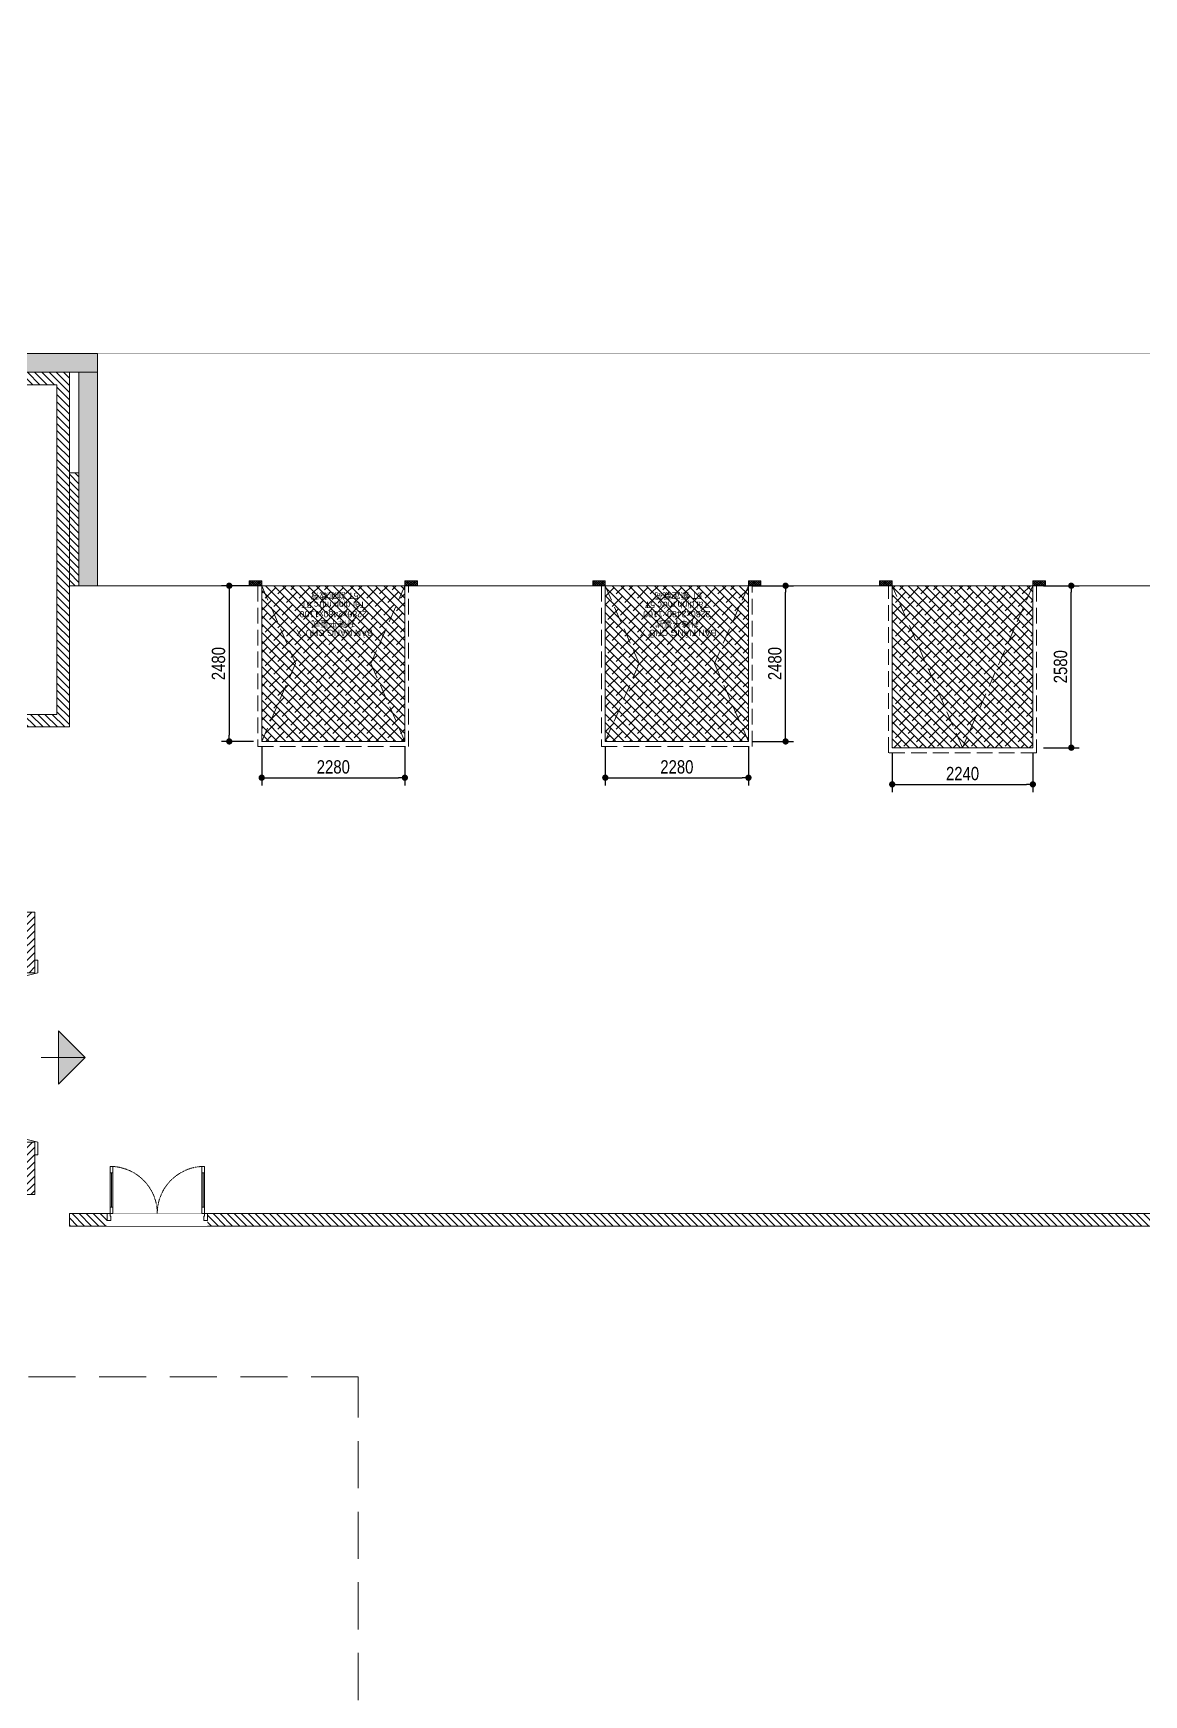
# Model space of a CAD drawing. Header units: millimetres. Extents: x -162958 to 167200, y -450 to 146301.
# Drawn here: x 42975 to 60662, y 119833 to 146301 of the extents above; entities that cross this region are included whole.
import ezdxf
from ezdxf.enums import TextEntityAlignment as Align

# ---------------------------------------------------------------- set-up
doc = ezdxf.new("R2010")
doc.units = ezdxf.units.MM
for name, pattern in [('Xr_MB nha xuong CM2$0$ACAD_ISO02W100', [15, 12, -3]), ('Xr_MB nha xuong CM2$0$CENTER', [2, 1.25, -0.25, 0.25, -0.25]), ('Xr_MB nha xuong CM2$0$DASH', [0.35, 0.25, -0.1]), ('Xr_MB nha xuong CM2$0$DASHED', [0.75, 0.5, -0.25]), ('Xr_MB nha xuong CM2$0$HIDDEN2', [0.1875, 0.125, -0.0625]), ('Xr_MB nha xuong CM2$0$HIDDENX2', [0.75, 0.5, -0.25]), ('Xr_MB nha xuong CM2$0$Xr_MB nha xuong + VP$0$HIDDEN2', [0.1875, 0.125, -0.0625]), ('Xr_MB nha xuong CM2$0$Xr_MB nha xuong + VP$0$HIDDENX2', [0.75, 0.5, -0.25])]:
    doc.linetypes.add(name, pattern=pattern)
doc.layers.get('0').update_dxf_attribs({"lineweight": 5})
doc.layers.get('Defpoints').update_dxf_attribs({"color": 6, "lineweight": 5})
for name, color, linetype, lineweight in [('1.kich thuoc', 7, 'Continuous', 5), ('CJSC.3-Net thay', 140, 'Continuous', 5), ('CJSC.8-Cua', 15, 'Continuous', 5), ('Xr_MB nha xuong CM2$0$3Elevator', 6, 'Continuous', 5), ('Xr_MB nha xuong CM2$0$A-Solid-Elevator', 132, 'Continuous', 5), ('Xr_MB nha xuong CM2$0$A-Solid-Wall H', 9, 'Continuous', 18), ('Xr_MB nha xuong CM2$0$A-Solid-WallC', 2, 'Continuous', 5), ('Xr_MB nha xuong CM2$0$A-Solid-WallL', 6, 'Continuous', 5), ('Xr_MB nha xuong CM2$0$CJSC.1-Be tong', 2, 'Continuous', 5), ('Xr_MB nha xuong CM2$0$CJSC.11-Khuat', 152, 'Xr_MB nha xuong CM2$0$HIDDENX2', 5), ('Xr_MB nha xuong CM2$0$CJSC.2-Tuong', 3, 'Continuous', 5), ('Xr_MB nha xuong CM2$0$CJSC.3-Net thay', 140, 'Continuous', 5), ('Xr_MB nha xuong CM2$0$CJSC.4-Net manh', 8, 'Continuous', 5), ('Xr_MB nha xuong CM2$0$CJSC.6-Hatch', 251, 'Continuous', 5), ('Xr_MB nha xuong CM2$0$DUONG_TAM', 6, 'Xr_MB nha xuong CM2$0$CENTER', 5), ('Xr_MB nha xuong CM2$0$HTT-0.00_Hatch', 7, 'Continuous', 5), ('Xr_MB nha xuong CM2$0$NET_CHINH', 7, 'Continuous', 5), ('Xr_MB nha xuong CM2$0$Note TXT', 7, 'Continuous', 5), ('Xr_MB nha xuong CM2$0$Xr_MB nha xuong + VP$0$CJSC.11-Khuat', 169, 'Xr_MB nha xuong CM2$0$Xr_MB nha xuong + VP$0$HIDDENX2', 5), ('Xr_MB nha xuong CM2$0$Xr_MB nha xuong + VP$0$CJSC.8-Cua', 15, 'Continuous', 5), ('Xr_MB nha xuong CM2$0$ĐƯỜNG KHUẤT', 50, 'Xr_MB nha xuong CM2$0$ACAD_ISO02W100', 5), ('Xr_MB nha xuong CM2$0$ĐƯỜNG ĐẬM', 7, 'Continuous', 5)]:
    doc.layers.add(name, color=color, linetype=linetype, lineweight=lineweight)
doc.styles.add('Arial', font='arial.ttf', dxfattribs={"width": 0.8})
doc.styles.add('STS1', font='arial.ttf')
doc.styles.add('Xr_MB nha xuong CM2$0$arial', font='arial.ttf', dxfattribs={"width": 0.8})
doc.dimstyles.new('125', dxfattribs={"dimscale": 125, "dimtxt": 1.7, "dimasz": 0.8, "dimexe": 1, "dimexo": 0, "dimgap": 0.5, "dimtad": 1, "dimdec": 0, "dimzin": 0, "dimdsep": 46, "dimtxsty": 'Arial', "dimblk": '20240511_Dot', "dimcen": 1.5, "dimclrd": 9, "dimclre": 9, "dimadec": 0, "dimazin": 0, "dimtfac": 1, "dimtdec": 0, "dimtix": 1, "dimtofl": 0, "dimtmove": 0, "dimatfit": 3, "dimldrblk": '20240511_Open30', "dimfxl": 1, "dimtolj": 1, "dimtzin": 0, "dimarcsym": 1})
doc.dimstyles.new('Xr_MB nha xuong CM2$0$1-75', dxfattribs={"dimscale": 75, "dimtxt": 1.7, "dimasz": 0.8, "dimexe": 1, "dimexo": 0, "dimgap": 0.5, "dimtad": 1, "dimdec": 0, "dimzin": 0, "dimdsep": 46, "dimtxsty": 'Xr_MB nha xuong CM2$0$arial', "dimblk": 'Xr_MB nha xuong CM2$0$20240511_Dot', "dimcen": 1.5, "dimclrd": 9, "dimclre": 9, "dimadec": 0, "dimazin": 0, "dimtfac": 1, "dimtdec": 0, "dimtix": 1, "dimtofl": 0, "dimtmove": 0, "dimatfit": 3, "dimldrblk": 'Xr_MB nha xuong CM2$0$20240511_Open30', "dimfxl": 1, "dimtolj": 1, "dimtzin": 0, "dimarcsym": 1})
doc.dimstyles.new('Xr_MB nha xuong CM2$0$100', dxfattribs={"dimscale": 100, "dimtxt": 1.7, "dimasz": 0.8, "dimexe": 1, "dimexo": 0, "dimgap": 0.5, "dimtad": 1, "dimdec": 0, "dimzin": 0, "dimdsep": 46, "dimtxsty": 'Xr_MB nha xuong CM2$0$arial', "dimblk": 'Xr_MB nha xuong CM2$0$20240511_Dot', "dimcen": 1.5, "dimclrd": 9, "dimclre": 9, "dimadec": 0, "dimazin": 0, "dimtfac": 1, "dimtdec": 0, "dimtix": 1, "dimtofl": 0, "dimtmove": 0, "dimatfit": 3, "dimldrblk": 'Xr_MB nha xuong CM2$0$20240511_Open30', "dimfxl": 1, "dimtolj": 1, "dimtzin": 0, "dimarcsym": 1})

# ---------------------------------------------------------------- blocks, each defined once
blk = doc.blocks.new('Xr_MB nha xuong CM2$0$20261F 幕墙')
at = {"layer": 'Xr_MB nha xuong CM2$0$A-Solid-Wall H'}
h = blk.add_hatch(dxfattribs=at)
h.set_pattern_fill('GOST_WOOD', color=256, scale=25, angle=-90)
h.paths.add_polyline_path([(3205053, 2398934), (3205603, 2398934), (3205603, 2399234), (3161603, 2399234), (3161603, 2390984), (3161903, 2390984), (3161903, 2398934)])
at = {"layer": 'Xr_MB nha xuong CM2$0$A-Solid-WallL'}
blk.add_lwpolyline([(3205053, 2398934), (3205603, 2398934), (3205603, 2399234), (3161603, 2399234), (3161603, 2390984), (3161903, 2390984), (3161903, 2398934), (3205053, 2398934)], close=True, dxfattribs=at)
blk = doc.blocks.new('Xr_MB nha xuong CM2$0$202620240511wewr3')
at = {"layer": 'Xr_MB nha xuong CM2$0$3Elevator', "color": 0}
for p, q in [((0, 290), (125, 290)), ((125, 290), (125, 0)), ((0, 264), (100, 264)), ((0, 28), (100, 28)), ((0, 0), (125, 0)), ((100, 264), (100, 28))]:
    blk.add_line(p, q, dxfattribs=at)
blk = doc.blocks.new('Xr_MB nha xuong CM2$0$202620240511_Dot')
at = {"color": 0, "linetype": 'ByBlock', "lineweight": -2}
blk.add_line((-0.5, 0), (-1, 0), dxfattribs=at)
at = {"color": 0, "linetype": 'ByBlock', "const_width": 0.5}
blk.add_lwpolyline([(-0.25, 0, 1), (0.25, 0, 1)], format="xyb", close=True, dxfattribs=at)
blk = doc.blocks.new('*D162')
at = {"layer": 'Defpoints', "color": 0, "transparency": 16777216}
for p in [(-4085, -4227), (-4085, -4227), (-1685, -4229)]:
    blk.add_point(p, dxfattribs=at)
at = {"layer": 'Xr_MB nha xuong CM2$0$A-Solid-Elevator', "color": 9, "lineweight": -2, "transparency": 16777216}
for p, q in [((-4085, -4227), (-4085, -4327)), ((-1765, -4227), (-4005, -4227)), ((-1685, -4229), (-1685, -4127))]:
    blk.add_line(p, q, dxfattribs=at)
at = {"layer": 'Xr_MB nha xuong CM2$0$A-Solid-Elevator', "color": 9, "lineweight": -2, "transparency": 16777216, "xscale": 80, "yscale": 80, "zscale": 80, "rotation": 180}
blk.add_blockref('Xr_MB nha xuong CM2$0$202620240511_Dot', (-4085, -4227), dxfattribs=at)
at = {"layer": 'Xr_MB nha xuong CM2$0$A-Solid-Elevator', "color": 9, "lineweight": -2, "transparency": 16777216, "xscale": 80, "yscale": 80, "zscale": 80}
blk.add_blockref('Xr_MB nha xuong CM2$0$202620240511_Dot', (-1685, -4227), dxfattribs=at)
at = {"layer": 'Xr_MB nha xuong CM2$0$A-Solid-Elevator', "color": 0, "transparency": 16777216, "insert": (-3576, -4090), "char_height": 170, "attachment_point": 5, "style": 'Xr_MB nha xuong CM2$0$arial'}
blk.add_mtext('\\A1;Wc2400', dxfattribs=at)
blk = doc.blocks.new('Xr_MB nha xuong CM2$0$20240511_Dot')
at = {"color": 0, "linetype": 'ByBlock', "lineweight": -2}
blk.add_line((-0.5, 0), (-1, 0), dxfattribs=at)
at = {"color": 0, "linetype": 'ByBlock', "const_width": 0.5}
blk.add_lwpolyline([(-0.25, 0, 1), (0.25, 0, 1)], format="xyb", close=True, dxfattribs=at)
blk = doc.blocks.new('Xr_MB nha xuong CM2$0$20240511_Open30')
at = {"color": 0, "linetype": 'ByBlock', "lineweight": -2}
for p, q in [((-1, 0.27), (0, 0)), ((0, 0), (-1, -0.27)), ((0, 0), (-1, 0))]:
    blk.add_line(p, q, dxfattribs=at)
blk = doc.blocks.new('*D161')
at = {"layer": 'Defpoints', "color": 0, "transparency": 16777216}
for p in [(-1758, -2228), (-1991, -5828), (-1758, -5828)]:
    blk.add_point(p, dxfattribs=at)
at = {"layer": 'Xr_MB nha xuong CM2$0$A-Solid-Elevator', "color": 9, "lineweight": -2, "transparency": 16777216}
for p, q in [((-1758, -2228), (-2091, -2228)), ((-1991, -2308), (-1991, -5748)), ((-1758, -5828), (-2091, -5828))]:
    blk.add_line(p, q, dxfattribs=at)
at = {"layer": 'Xr_MB nha xuong CM2$0$A-Solid-Elevator', "color": 9, "lineweight": -2, "transparency": 16777216, "xscale": 80, "yscale": 80, "zscale": 80}
for p, rotation in [((-1991, -2228), 90), ((-1991, -5828), 270)]:
    blk.add_blockref('Xr_MB nha xuong CM2$0$202620240511_Dot', p, dxfattribs=dict(at, rotation=rotation))
at = {"layer": 'Xr_MB nha xuong CM2$0$A-Solid-Elevator', "color": 0, "transparency": 16777216, "insert": (-2128, -3292), "char_height": 170, "attachment_point": 5, "rotation": 90, "style": 'Xr_MB nha xuong CM2$0$arial'}
blk.add_mtext('\\A1;Dc3600', dxfattribs=at)
blk = doc.blocks.new('*D160')
at = {"layer": 'Defpoints', "color": 0, "transparency": 16777216}
for p in [(-1991, -5948), (-1758, -5828), (-1758, -5948)]:
    blk.add_point(p, dxfattribs=at)
at = {"layer": 'Xr_MB nha xuong CM2$0$A-Solid-Elevator', "color": 9, "lineweight": -2, "transparency": 16777216}
for p, q in [((-1991, -5748), (-1991, -5668)), ((-1758, -5828), (-2091, -5828)), ((-1758, -5948), (-2091, -5948)), ((-1991, -6028), (-1991, -6108))]:
    blk.add_line(p, q, dxfattribs=at)
at = {"layer": 'Xr_MB nha xuong CM2$0$A-Solid-Elevator', "color": 9, "lineweight": -2, "transparency": 16777216, "xscale": 80, "yscale": 80, "zscale": 80}
for p, rotation in [((-1991, -5828), 270), ((-1991, -5948), 90)]:
    blk.add_blockref('Xr_MB nha xuong CM2$0$202620240511_Dot', p, dxfattribs=dict(at, rotation=rotation))
at = {"layer": 'Xr_MB nha xuong CM2$0$A-Solid-Elevator', "color": 0, "transparency": 16777216, "insert": (-2128, -5888), "char_height": 170, "attachment_point": 5, "rotation": 90, "style": 'Xr_MB nha xuong CM2$0$arial'}
blk.add_mtext('\\A1;120', dxfattribs=at)
blk = doc.blocks.new('Xr_MB nha xuong CM2$0$202620240511RAIL_T89')
at = {"layer": 'Xr_MB nha xuong CM2$0$NET_CHINH', "color": 0}
blk.add_lwpolyline([(12, 6), (27, 6, 0.43163), (29, 8), (62, 8), (62, -8), (29, -8, 0.43163), (27, -6), (12, -6, 0.39535), (10, -8), (7, -44), (0, -44), (0, 44), (7, 44), (10, 8, 0.39535)], format="xyb", close=True, dxfattribs=at)
blk = doc.blocks.new('Xr_MB nha xuong CM2$0$202620240511RAIL_T114')
at = {"layer": 'Xr_MB nha xuong CM2$0$NET_CHINH', "color": 0}
blk.add_lwpolyline([(13, 6), (46, 6, 0.43163), (48, 8), (90, 8), (90, -8), (48, -8, 0.43163), (46, -6), (13, -6, 0.39535), (11, -8), (8, -57), (0, -57), (0, 57), (8, 57), (11, 8, 0.39535)], format="xyb", close=True, dxfattribs=at)
blk = doc.blocks.new('*D156')
at = {"layer": 'Defpoints', "color": 0, "transparency": 16777216}
for p in [(-1200, -329), (1200, -329), (1200, -512)]:
    blk.add_point(p, dxfattribs=at)
at = {"layer": 'Xr_MB nha xuong CM2$0$CJSC.4-Net manh', "color": 9, "lineweight": -2, "transparency": 16777216}
for p, q in [((-1200, -329), (-1200, -587)), ((-1140, -512), (1140, -512)), ((1200, -329), (1200, -587))]:
    blk.add_line(p, q, dxfattribs=at)
at = {"layer": 'Xr_MB nha xuong CM2$0$CJSC.4-Net manh', "color": 9, "lineweight": -2, "transparency": 16777216, "xscale": 60, "yscale": 60, "zscale": 60, "rotation": 180}
blk.add_blockref('Xr_MB nha xuong CM2$0$202620240511_Dot', (-1200, -512), dxfattribs=at)
at = {"layer": 'Xr_MB nha xuong CM2$0$CJSC.4-Net manh', "color": 9, "lineweight": -2, "transparency": 16777216, "xscale": 60, "yscale": 60, "zscale": 60}
blk.add_blockref('Xr_MB nha xuong CM2$0$202620240511_Dot', (1200, -512), dxfattribs=at)
at = {"layer": 'Xr_MB nha xuong CM2$0$CJSC.4-Net manh', "color": 0, "transparency": 16777216, "insert": (0, -409), "char_height": 127.5, "attachment_point": 5, "style": 'Xr_MB nha xuong CM2$0$arial'}
blk.add_mtext('\\A1;JJ = 2400', dxfattribs=at)
blk = doc.blocks.new('Xr_MB nha xuong CM2$0$202620240511YQ1022233576')
at = {"layer": 'Xr_MB nha xuong CM2$0$HTT-0.00_Hatch', "true_color": 0x20b661, "transparency": 16777216}
h = blk.add_hatch(color=112, dxfattribs=at)
h.dxf.hatch_style = 1
h.paths.add_polyline_path([(0, 200), (424, 624), (-424, 624)])
at = {"layer": 'Defpoints'}
blk.add_line((0, 200), (0, 900), dxfattribs=at)
at = {"layer": 'Xr_MB nha xuong CM2$0$CJSC.4-Net manh'}
blk.add_lwpolyline([(0, 200), (424, 624), (-424, 624)], close=True, dxfattribs=at)
blk = doc.blocks.new('Xr_MB nha xuong CM2$0$loutiqiang01222')
at = {"layer": 'Xr_MB nha xuong CM2$0$A-Solid-Wall H'}
h = blk.add_hatch(dxfattribs=at)
h.set_pattern_fill('ANSI31', color=256, scale=650, angle=-180)
h.set_pattern_definition([(225, (3927284.35, 4044438.594), (57.452426, -57.452426), [])])
h.paths.add_polyline_path([(2827447, 2232316), (2827447, 2237966), (2837847, 2237966), (2837847, 2232316)])
h.paths.add_polyline_path([(2827647, 2236916), (2827647, 2232516), (2837647, 2232516), (2837647, 2237766), (2835047, 2237766), (2835047, 2236916)], flags=16)
h.paths.add_polyline_path([(2827647, 2237116), (2834847, 2237116), (2834847, 2237766), (2827647, 2237766)], flags=16)
at = {"layer": 'Xr_MB nha xuong CM2$0$A-Solid-WallC', "linetype": 'ByBlock', "lineweight": 0, "ltscale": 0.1}
blk.add_lwpolyline([(2827447, 2232316), (2827447, 2237966), (2837847, 2237966), (2837847, 2232316)], close=True, dxfattribs=at)
at = {"layer": 'Xr_MB nha xuong CM2$0$A-Solid-WallC'}
for points in [[(2827647, 2237116), (2834847, 2237116), (2834847, 2237766), (2827647, 2237766)], [(2827647, 2236916), (2827647, 2232516), (2837647, 2232516), (2837647, 2237766), (2835047, 2237766), (2835047, 2236916)]]:
    blk.add_lwpolyline(points, close=True, dxfattribs=at)
at = {"layer": 'Xr_MB nha xuong CM2$0$Xr_MB nha xuong + VP$0$CJSC.11-Khuat', "ltscale": 500}
for p, q in [((2827647, 2237116), (2834847, 2237766)), ((2834847, 2237116), (2827647, 2237766))]:
    blk.add_line(p, q, dxfattribs=at)
blk = doc.blocks.new('Xr_MB nha xuong CM2$0$20240511dock 2280x2480')
at = {"layer": 'Xr_MB nha xuong CM2$0$CJSC.4-Net manh', "transparency": 33554687}
h = blk.add_hatch(dxfattribs=at)
h.set_pattern_fill('ANSI37', color=251, scale=200)
h.set_pattern_definition([(45, (345845.202, 514073.847), (-17.67766953, 17.67766953), []), (135, (345845.202, 514073.847), (-17.67766953, -17.67766953), [])])
h.paths.add_polyline_path([(422680, 1771532), (422760, 1771532), (422760, 1771332), (422680, 1771332)])
h.paths.add_polyline_path([(422680, 1773812), (422760, 1773812), (422760, 1774012), (422680, 1774012)])
at = {"layer": 'Xr_MB nha xuong CM2$0$CJSC.6-Hatch', "transparency": 33554559}
h = blk.add_hatch(dxfattribs=at)
h.set_pattern_fill('ANSI38', color=256, scale=30, angle=180)
h.set_pattern_definition([(225, (49094.905, 293751.26), (67.351921, -67.351921), []), (315, (49094.905, 293751.26), (202.055763, -67.351921), [238.125, -142.875])])
h.paths.add_polyline_path([(425240, 1771532), (422760, 1771532), (422760, 1773812), (425240, 1773812)])
at = {"layer": 'Xr_MB nha xuong CM2$0$CJSC.1-Be tong'}
for points in [[(422680, 1773812), (422760, 1773812), (422760, 1774012), (422680, 1774012)], [(422680, 1771532), (422760, 1771532), (422760, 1771332), (422680, 1771332)]]:
    blk.add_lwpolyline(points, close=True, dxfattribs=at)
at = {"layer": 'Xr_MB nha xuong CM2$0$CJSC.11-Khuat', "ltscale": 500}
for points in [[(422760, 1773812), (424000, 1773272), (425240, 1773812)], [(422760, 1771532), (424000, 1772072), (425240, 1771532)]]:
    blk.add_lwpolyline(points, dxfattribs=at)
at = {"layer": 'Xr_MB nha xuong CM2$0$CJSC.4-Net manh'}
blk.add_lwpolyline([(425240, 1771532), (425240, 1773812), (422760, 1773812), (422760, 1771532)], close=True, dxfattribs=at)
at = {"layer": 'Xr_MB nha xuong CM2$0$CJSC.6-Hatch', "linetype": 'Xr_MB nha xuong CM2$0$DASH', "ltscale": 1000}
blk.add_lwpolyline([(422760, 1771472), (425320, 1771472), (425320, 1773872), (422760, 1773872)], close=True, dxfattribs=at)
at = {"layer": 'Xr_MB nha xuong CM2$0$Note TXT', "style": 'STS1'}
for s, p in [('Tải định mức 5T', (423016, 1772672)), ('2280x2480x1100', (423163, 1772672)), ('BÀN NÂNG CHỮ X ', (423461, 1772672)), ('5T 额定载荷 ', (422869, 1772672)), ('升降平臺式', (423314, 1772672))]:
    blk.add_text(s, height=100, rotation=270, dxfattribs=at).set_placement(p, align=Align.CENTER)
blk = doc.blocks.new('Xr_MB nha xuong CM2$0$20240511dock 2000x2000')
at = {"layer": 'Xr_MB nha xuong CM2$0$CJSC.4-Net manh', "transparency": 33554687}
h = blk.add_hatch(dxfattribs=at)
h.set_pattern_fill('ANSI37', color=251, scale=200)
h.set_pattern_definition([(45, (345845.202, 514073.847), (-17.6776695, 17.6776695), []), (135, (345845.202, 514073.847), (-17.6776695, -17.6776695), [])])
h.paths.add_polyline_path([(264816, -163796), (264896, -163796), (264896, -163596), (264816, -163596)])
h.paths.add_polyline_path([(264816, -166036), (264896, -166036), (264896, -166236), (264816, -166236)])
at = {"layer": 'Xr_MB nha xuong CM2$0$CJSC.6-Hatch', "transparency": 33554559}
h = blk.add_hatch(dxfattribs=at)
h.set_pattern_fill('ANSI38', color=256, scale=30, angle=180)
h.set_pattern_definition([(225, (49094.905, 293751.26), (67.351921, -67.351921), []), (315, (49094.905, 293751.26), (202.055763, -67.351921), [238.125, -142.875])])
h.paths.add_polyline_path([(267476, -163796), (264896, -163796), (264896, -166036), (267476, -166036)])
at = {"layer": 'Xr_MB nha xuong CM2$0$CJSC.1-Be tong'}
for points in [[(264816, -163796), (264896, -163796), (264896, -163596), (264816, -163596)], [(264816, -166036), (264896, -166036), (264896, -166236), (264816, -166236)]]:
    blk.add_lwpolyline(points, close=True, dxfattribs=at)
at = {"layer": 'Xr_MB nha xuong CM2$0$CJSC.11-Khuat', "ltscale": 500}
blk.add_lwpolyline([(264896, -163796), (267476, -164916), (264896, -166036)], dxfattribs=at)
at = {"layer": 'Xr_MB nha xuong CM2$0$CJSC.4-Net manh'}
blk.add_lwpolyline([(267476, -163796), (267476, -166036), (264896, -166036), (264896, -163796)], close=True, dxfattribs=at)
at = {"layer": 'Xr_MB nha xuong CM2$0$CJSC.6-Hatch', "linetype": 'Xr_MB nha xuong CM2$0$DASH', "ltscale": 1000}
blk.add_lwpolyline([(264896, -163736), (267556, -163736), (267556, -166096), (264896, -166096)], close=True, dxfattribs=at)
blk = doc.blocks.new('*U190')
for p, q in [((-1510, 650), (-1550, 650)), ((-1530, 100), (-1530, 650)), ((-90, 650), (-50, 650)), ((-70, 100), (-70, 650)), ((-1510, 100), (-1550, 100)), ((-90, 100), (-50, 100))]:
    blk.add_line(p, q)
for points in [[(-1550, 0), (-1510, 0), (-1510, 750), (-1550, 750)], [(-50, 0), (-90, 0), (-90, 750), (-50, 750)], [(-1600, -110), (-1540, -110), (-1540, -40), (-1550, -40), (-1550, 0), (-1600, 0)], [(0, -110), (-60, -110), (-60, -40), (-50, -40), (-50, 0), (0, 0)]]:
    blk.add_lwpolyline(points, close=True)
at = {"linetype": 'Xr_MB nha xuong CM2$0$Xr_MB nha xuong + VP$0$HIDDEN2'}
for centre, start, end in [((-1550, 0), 0, 90), ((-50, 0), 90, 180)]:
    blk.add_arc(centre, 750, start, end, dxfattribs=at)
blk = doc.blocks.new('YQ05210900')
at = {"color": 250}
blk.add_wipeout([(0, 1600), (200, 1600), (200, 0), (0, 0)], dxfattribs=at).dxf.layer = 'Xr_MB nha xuong CM2$0$Xr_MB nha xuong + VP$0$CJSC.8-Cua'
at = {"layer": 'Xr_MB nha xuong CM2$0$Xr_MB nha xuong + VP$0$CJSC.8-Cua', "rotation": 270}
blk.add_blockref('*U190', (200, 0), dxfattribs=at)
blk = doc.blocks.new('20240511_Dot')
at = {"color": 0, "linetype": 'ByBlock', "lineweight": -2}
blk.add_line((-0.5, 0), (-1, 0), dxfattribs=at)
at = {"color": 0, "linetype": 'ByBlock', "const_width": 0.5}
blk.add_lwpolyline([(-0.25, 0, 1), (0.25, 0, 1)], format="xyb", close=True, dxfattribs=at)
blk = doc.blocks.new('*D292')
at = {"layer": '1.kich thuoc', "color": 9, "lineweight": -2, "transparency": 16777216}
for p, q in [((46483, 137500), (45972, 137500)), ((46097, 137400), (46097, 135120)), ((46483, 135020), (45972, 135020))]:
    blk.add_line(p, q, dxfattribs=at)
at = {"layer": 'Defpoints', "color": 0, "transparency": 16777216}
for p in [(46483, 137500), (46097, 135020), (46483, 135020)]:
    blk.add_point(p, dxfattribs=at)
at = {"layer": '1.kich thuoc', "color": 9, "lineweight": -2, "transparency": 16777216, "xscale": 100, "yscale": 100, "zscale": 100}
for p, rotation in [((46097, 137500), 90), ((46097, 135020), 270)]:
    blk.add_blockref('20240511_Dot', p, dxfattribs=dict(at, rotation=rotation))
at = {"layer": '1.kich thuoc', "color": 0, "transparency": 16777216, "insert": (45926, 136260), "char_height": 212.5, "attachment_point": 5, "rotation": 90, "style": 'Arial'}
blk.add_mtext('\\A1;2480', dxfattribs=at)
blk = doc.blocks.new('20240511_Open30')
at = {"color": 0, "linetype": 'ByBlock', "lineweight": -2}
for p, q in [((-1, 0.27), (0, 0)), ((0, 0), (-1, -0.27)), ((0, 0), (-1, 0))]:
    blk.add_line(p, q, dxfattribs=at)
blk = doc.blocks.new('*D293')
at = {"layer": '1.kich thuoc', "color": 9, "lineweight": -2, "transparency": 16777216}
for p, q in [((46614, 134940), (46614, 134317)), ((48894, 134940), (48894, 134317)), ((46714, 134442), (48794, 134442))]:
    blk.add_line(p, q, dxfattribs=at)
at = {"layer": 'Defpoints', "color": 0, "transparency": 16777216}
for p in [(46614, 134940), (48894, 134940), (48894, 134442)]:
    blk.add_point(p, dxfattribs=at)
at = {"layer": '1.kich thuoc', "color": 9, "lineweight": -2, "transparency": 16777216, "xscale": 100, "yscale": 100, "zscale": 100, "rotation": 180}
blk.add_blockref('20240511_Dot', (46614, 134442), dxfattribs=at)
at = {"layer": '1.kich thuoc', "color": 9, "lineweight": -2, "transparency": 16777216, "xscale": 100, "yscale": 100, "zscale": 100}
blk.add_blockref('20240511_Dot', (48894, 134442), dxfattribs=at)
at = {"layer": '1.kich thuoc', "color": 0, "transparency": 16777216, "insert": (47754, 134613), "char_height": 212.5, "attachment_point": 5, "style": 'Arial'}
blk.add_mtext('\\A1;2280', dxfattribs=at)
blk = doc.blocks.new('*D294')
at = {"layer": '1.kich thuoc', "color": 9, "lineweight": -2, "transparency": 16777216}
for p, q in [((52086, 134940), (52086, 134317)), ((54366, 134940), (54366, 134317)), ((52186, 134442), (54266, 134442))]:
    blk.add_line(p, q, dxfattribs=at)
at = {"layer": 'Defpoints', "color": 0, "transparency": 16777216}
for p in [(52086, 134940), (54366, 134940), (54366, 134442)]:
    blk.add_point(p, dxfattribs=at)
at = {"layer": '1.kich thuoc', "color": 9, "lineweight": -2, "transparency": 16777216, "xscale": 100, "yscale": 100, "zscale": 100, "rotation": 180}
blk.add_blockref('20240511_Dot', (52086, 134442), dxfattribs=at)
at = {"layer": '1.kich thuoc', "color": 9, "lineweight": -2, "transparency": 16777216, "xscale": 100, "yscale": 100, "zscale": 100}
blk.add_blockref('20240511_Dot', (54366, 134442), dxfattribs=at)
at = {"layer": '1.kich thuoc', "color": 0, "transparency": 16777216, "insert": (53226, 134613), "char_height": 212.5, "attachment_point": 5, "style": 'Arial'}
blk.add_mtext('\\A1;2280', dxfattribs=at)
blk = doc.blocks.new('*D295')
at = {"layer": '1.kich thuoc', "color": 9, "lineweight": -2, "transparency": 16777216}
for p, q in [((54426, 137500), (55083, 137500)), ((54958, 135120), (54958, 137400)), ((54426, 135020), (55083, 135020))]:
    blk.add_line(p, q, dxfattribs=at)
at = {"layer": 'Defpoints', "color": 0, "transparency": 16777216}
for p in [(54426, 137500), (54958, 137500), (54426, 135020)]:
    blk.add_point(p, dxfattribs=at)
at = {"layer": '1.kich thuoc', "color": 9, "lineweight": -2, "transparency": 16777216, "xscale": 100, "yscale": 100, "zscale": 100}
for p, rotation in [((54958, 137500), 90), ((54958, 135020), 270)]:
    blk.add_blockref('20240511_Dot', p, dxfattribs=dict(at, rotation=rotation))
at = {"layer": '1.kich thuoc', "color": 0, "transparency": 16777216, "insert": (54787, 136260), "char_height": 212.5, "attachment_point": 5, "rotation": 90, "style": 'Arial'}
blk.add_mtext('\\A1;2480', dxfattribs=at)
blk = doc.blocks.new('*D296')
at = {"layer": '1.kich thuoc', "color": 9, "lineweight": -2, "transparency": 16777216}
for p, q in [((56656, 134840), (56656, 134211)), ((58896, 134840), (58896, 134211)), ((56756, 134336), (58796, 134336))]:
    blk.add_line(p, q, dxfattribs=at)
at = {"layer": 'Defpoints', "color": 0, "transparency": 16777216}
for p in [(56656, 134840), (58896, 134840), (58896, 134336)]:
    blk.add_point(p, dxfattribs=at)
at = {"layer": '1.kich thuoc', "color": 9, "lineweight": -2, "transparency": 16777216, "xscale": 100, "yscale": 100, "zscale": 100, "rotation": 180}
blk.add_blockref('20240511_Dot', (56656, 134336), dxfattribs=at)
at = {"layer": '1.kich thuoc', "color": 9, "lineweight": -2, "transparency": 16777216, "xscale": 100, "yscale": 100, "zscale": 100}
blk.add_blockref('20240511_Dot', (58896, 134336), dxfattribs=at)
at = {"layer": '1.kich thuoc', "color": 0, "transparency": 16777216, "insert": (57776, 134507), "char_height": 212.5, "attachment_point": 5, "style": 'Arial'}
blk.add_mtext('\\A1;2240', dxfattribs=at)
blk = doc.blocks.new('*D297')
at = {"layer": '1.kich thuoc', "color": 9, "lineweight": -2, "transparency": 16777216}
for p, q in [((59067, 137500), (59633, 137500)), ((59508, 135020), (59508, 137400)), ((59067, 134920), (59633, 134920))]:
    blk.add_line(p, q, dxfattribs=at)
at = {"layer": 'Defpoints', "color": 0, "transparency": 16777216}
for p in [(59067, 137500), (59508, 137500), (59067, 134920)]:
    blk.add_point(p, dxfattribs=at)
at = {"layer": '1.kich thuoc', "color": 9, "lineweight": -2, "transparency": 16777216, "xscale": 100, "yscale": 100, "zscale": 100}
for p, rotation in [((59508, 137500), 90), ((59508, 134920), 270)]:
    blk.add_blockref('20240511_Dot', p, dxfattribs=dict(at, rotation=rotation))
at = {"layer": '1.kich thuoc', "color": 0, "transparency": 16777216, "insert": (59337, 136210), "char_height": 212.5, "attachment_point": 5, "rotation": 90, "style": 'Arial'}
blk.add_mtext('\\A1;2580', dxfattribs=at)
blk = doc.blocks.new('Xr_MB nha xuong CM2$0$2026202405114CO240054221')
at = {"color": 0, "linetype": 'Xr_MB nha xuong CM2$0$HIDDEN2', "ltscale": 5}
for p, q in [((-1200, 45), (-1900, 45)), ((-1900, 0), (-1900, 45)), ((-1200, 0), (-1200, 45)), ((1200, 0), (1200, 45)), ((1200, 45), (1900, 45)), ((1900, 0), (1900, 45))]:
    blk.add_line(p, q, dxfattribs=at)
at = {"layer": 'Xr_MB nha xuong CM2$0$DUONG_TAM', "color": 0, "ltscale": 5}
blk.add_line((0, 0), (0, -222), dxfattribs=at)
at = {"layer": 'Xr_MB nha xuong CM2$0$NET_CHINH', "color": 0}
for points in [[(-1900, 0), (1900, 0), (1900, -96), (-1900, -96)], [(-1900, -126), (1900, -126), (1900, -222), (-1900, -222)], [(-1240, -262), (-1240, -272), (-1200, -272), (-1200, -222), (-1240, -222), (-1240, -232), (-1239, -232), (-1239, -223), (-1201, -223), (-1201, -271), (-1239, -271), (-1239, -262)], [(-630, -36), (-600, -36), (-600, -4), (-1220, -4), (-1220, -36), (-1201, -36), (-1201, -35), (-1219, -35), (-1219, -5), (-601, -5), (-601, -35), (-630, -35)], [(-630, -177), (-600, -177), (-600, -217), (-1220, -217), (-1220, -177), (-1202, -177), (-1202, -178), (-1219, -178), (-1219, -216), (-601, -216), (-601, -178), (-630, -178)], [(-590, -72), (-620, -72), (-620, -40), (0, -40), (0, -72), (-19, -72), (-19, -71), (-1, -71), (-1, -41), (-619, -41), (-619, -71), (-590, -71)], [(-590, -133), (-620, -133), (-620, -173), (0, -173), (0, -133), (-18, -133), (-18, -134), (-1, -134), (-1, -172), (-619, -172), (-619, -134), (-590, -134)], [(590, -72), (620, -72), (620, -40), (0, -40), (0, -72), (19, -72), (19, -71), (1, -71), (1, -41), (619, -41), (619, -71), (590, -71)], [(590, -133), (620, -133), (620, -173), (0, -173), (0, -133), (18, -133), (18, -134), (1, -134), (1, -172), (619, -172), (619, -134), (590, -134)], [(630, -36), (600, -36), (600, -4), (1220, -4), (1220, -36), (1201, -36), (1201, -35), (1219, -35), (1219, -5), (601, -5), (601, -35), (630, -35)], [(630, -177), (600, -177), (600, -217), (1220, -217), (1220, -177), (1202, -177), (1202, -178), (1219, -178), (1219, -216), (601, -216), (601, -178), (630, -178)], [(1240, -262), (1240, -272), (1200, -272), (1200, -222), (1240, -222), (1240, -232), (1239, -232), (1239, -223), (1201, -223), (1201, -271), (1239, -271), (1239, -262)]]:
    blk.add_lwpolyline(points, close=True, dxfattribs=at)
for points in [[(-1200, 0), (-1200, -38.1), (-1200, -38.1), (-1200, -96)], [(1200, 0), (1200, -38.1), (1200, -38.1), (1200, -96)], [(-1200, -126), (-1200, -164.1), (-1200, -164.1), (-1200, -222)], [(1200, -126), (1200, -164.1), (1200, -164.1), (1200, -222)]]:
    blk.add_lwpolyline(points, dxfattribs=at)
at = {"layer": 'Xr_MB nha xuong CM2$0$CJSC.4-Net manh', "color": 0}
dim = blk.add_linear_dim(base=(1200, -511.7), p1=(-1200, -328.7), p2=(1200, -328.7), text='JJ = <>', dimstyle='Xr_MB nha xuong CM2$0$1-75', dxfattribs=at)
dim.commit()
dim.dimension.update_dxf_attribs({"geometry": '*D156', "text_midpoint": (0, -409.1)})
blk = doc.blocks.new('Xr_MB nha xuong CM2$0$202620240511YQ0919102100')
at = {"color": 0}
for p, q in [((-5000, -6200), (-900, -6200)), ((-4435, -6650), (-4435, -6600))]:
    blk.add_line(p, q, dxfattribs=at)
for points in [[(-4672.1, -2924.8), (-4612.1, -2924.8), (-4612.1, -2524.8), (-4672.1, -2524.8)], [(-4324, -2899.8), (-4264, -2899.8), (-4264, -2549.8), (-4324, -2549.8)], [(-4672.1, -5526), (-4612.1, -5526), (-4612.1, -5126), (-4672.1, -5126)], [(-4324, -5501), (-4264, -5501), (-4264, -5151), (-4324, -5151)]]:
    blk.add_lwpolyline(points, close=True, dxfattribs=at)
for points in [[(-4125, -6220), (-4235, -6650), (-4435, -6650)], [(-1645, -6220), (-1535, -6650), (-1335, -6650), (-1335, -6600)]]:
    blk.add_lwpolyline(points, dxfattribs=at)
at = {"layer": 'Xr_MB nha xuong CM2$0$DUONG_TAM', "color": 0, "linetype": 'Xr_MB nha xuong CM2$0$CENTER', "ltscale": 5}
for p, q in [((-2885, -5948), (-2885, -1700)), ((-900, -2724.8), (-5000.1, -2724.8)), ((-1250, -2792.4), (-1250, -5258.4)), ((-900, -5326), (-5000.1, -5326))]:
    blk.add_line(p, q, dxfattribs=at)
at = {"layer": 'Xr_MB nha xuong CM2$0$NET_CHINH', "color": 0}
for points in [[(-4115, -2198), (-1655, -2198), (-1655, -5948), (-4115, -5948)], [(-4085, -5948), (-4085, -5828), (-4085, -5828), (-4085, -2228), (-1685, -2228), (-1685, -5828), (-1685, -5828), (-1685, -5948)], [(-4987.7, -2483.3), (-5000.2, -2542), (-4276.6, -2658.5), (-4264, -2599.8)], [(-5000, -2974.8), (-4940, -2974.8), (-4940, -2474.8), (-5000, -2474.8)], [(-4987.7, -2966.2), (-5000.2, -2907.6), (-4276.6, -2791.1), (-4264, -2849.8)], [(-4987.7, -5084.6), (-5000.2, -5143.2), (-4276.6, -5259.7), (-4264, -5201)], [(-5000, -5576), (-4940, -5576), (-4940, -5076), (-5000, -5076)], [(-4987.7, -5567.5), (-5000.2, -5508.8), (-4276.6, -5392.3), (-4264, -5451)]]:
    blk.add_lwpolyline(points, close=True, dxfattribs=at)
at = {"layer": 'Xr_MB nha xuong CM2$0$ĐƯỜNG KHUẤT', "color": 0}
for p, q in [((-1501.1, -2574.4), (-1501.1, -2874.4)), ((-901.3, -2514.4), (-1482.6, -2661.6)), ((-905.8, -2383.4), (-905.8, -2883.4)), ((-900.8, -2852.4), (-1501.1, -2852.4)), ((-1150, -2857.5), (-1350, -2857.5)), ((-1501.1, -5476.4), (-1501.1, -5176.4)), ((-900.8, -5198.4), (-1501.1, -5198.4)), ((-1150, -5193.3), (-1350, -5193.3)), ((-905.8, -5667.4), (-905.8, -5167.4)), ((-901.3, -5536.4), (-1482.6, -5389.2))]:
    blk.add_line(p, q, dxfattribs=at)
at = {"layer": 'Xr_MB nha xuong CM2$0$ĐƯỜNG ĐẬM', "color": 0, "ltscale": 4}
for points in [[(-1436, -2874.4), (-1506, -2874.4), (-1506, -2574.4), (-1436, -2574.4)], [(-1350, -2792.4), (-1350, -2862.4), (-1150, -2862.4), (-1150, -2792.4)], [(-1436, -5176.4), (-1506, -5176.4), (-1506, -5476.4), (-1436, -5476.4)], [(-1350, -5258.4), (-1350, -5188.4), (-1150, -5188.4), (-1150, -5258.4)]]:
    blk.add_lwpolyline(points, close=True, dxfattribs=at)
at = {"layer": 'Xr_MB nha xuong CM2$0$ĐƯỜNG ĐẬM', "color": 0}
for points in [[(-900, -2519.2), (-917.8, -2451.5), (-1499.1, -2598.7), (-1481.4, -2666.4)], [(-900, -2883.4), (-970.3, -2883.4), (-970.3, -2383.4), (-900, -2383.4)], [(-900.8, -2857.4), (-900.8, -2797.4), (-1501.1, -2797.4), (-1501.1, -2857.4)], [(-1480, -3660.4), (-1250, -3660.4), (-1250, -2940.4), (-1480, -2940.4)], [(-1250, -3660.4), (-1020, -3660.4), (-1020, -2940.4), (-1250, -2940.4)], [(-1480, -4385.4), (-1250, -4385.4), (-1250, -3665.4), (-1480, -3665.4)], [(-1250, -4385.4), (-1020, -4385.4), (-1020, -3665.4), (-1250, -3665.4)], [(-1480, -5110.4), (-1250, -5110.4), (-1250, -4390.4), (-1480, -4390.4)], [(-1250, -5110.4), (-1020, -5110.4), (-1020, -4390.4), (-1250, -4390.4)], [(-900.8, -5193.4), (-900.8, -5253.4), (-1501.1, -5253.4), (-1501.1, -5193.4)], [(-900, -5167.4), (-970.3, -5167.4), (-970.3, -5667.4), (-900, -5667.4)], [(-900, -5531.6), (-917.8, -5599.3), (-1499.1, -5452.1), (-1481.4, -5384.4)]]:
    blk.add_lwpolyline(points, close=True, dxfattribs=at)
at = {"layer": 'Xr_MB nha xuong CM2$0$NET_CHINH', "color": 0, "xscale": -1}
for name, p, rotation in [('Xr_MB nha xuong CM2$0$2026202405114CO240054221', (-2885, -2151.7), 180), ('Xr_MB nha xuong CM2$0$202620240511RAIL_T114', (-4264, -2724.8), 180), ('Xr_MB nha xuong CM2$0$202620240511RAIL_T89', (-1250, -5188.4), 270)]:
    blk.add_blockref(name, p, dxfattribs=dict(at, rotation=rotation))
at = {"layer": 'Xr_MB nha xuong CM2$0$NET_CHINH', "color": 0}
for name, p, rotation in [('Xr_MB nha xuong CM2$0$202620240511RAIL_T114', (-1506, -2724.8), 180), ('Xr_MB nha xuong CM2$0$202620240511RAIL_T89', (-1250, -2862.4), 270)]:
    blk.add_blockref(name, p, dxfattribs=dict(at, rotation=rotation))
for name, p in [('Xr_MB nha xuong CM2$0$202620240511RAIL_T114', (-4264, -5326)), ('Xr_MB nha xuong CM2$0$2026202405114CO240054221', (-2885, -5948))]:
    blk.add_blockref(name, p, dxfattribs=at)
at = {"layer": 'Xr_MB nha xuong CM2$0$NET_CHINH', "color": 0, "xscale": -1}
blk.add_blockref('Xr_MB nha xuong CM2$0$202620240511RAIL_T114', (-1506, -5326), dxfattribs=at)
at = {"layer": 'Xr_MB nha xuong CM2$0$A-Solid-Elevator'}
dim = blk.add_linear_dim(base=(-1990.8, -5828), p1=(-1758.5, -2228), p2=(-1758.5, -5828), angle=90, text='Dc<>', dimstyle='Xr_MB nha xuong CM2$0$100', dxfattribs=at)
dim.commit()
dim.dimension.update_dxf_attribs({"geometry": '*D161', "text_midpoint": (-1990.8, -3292.4), "dimtype": 128})
dim = blk.add_linear_dim(base=(-4085, -4227), p1=(-1685, -4228.7), p2=(-4085, -4226.5), text='Wc<>', dimstyle='Xr_MB nha xuong CM2$0$100', dxfattribs=at)
dim.commit()
dim.dimension.update_dxf_attribs({"geometry": '*D162', "text_midpoint": (-3576.3, -4227), "dimtype": 128})
dim = blk.add_linear_dim(base=(-1990.8, -5948), p1=(-1758.5, -5828), p2=(-1758.5, -5948), angle=90, dimstyle='Xr_MB nha xuong CM2$0$100', dxfattribs=at)
dim.commit()
dim.dimension.update_dxf_attribs({"geometry": '*D160', "text_midpoint": (-1990.8, -5888), "dimtype": 128})
blk = doc.blocks.new('Xr_MB nha xuong CM2$0$2026A$Cc574fc60')
at = {"layer": 'Xr_MB nha xuong CM2$0$A-Solid-Wall H'}
h = blk.add_hatch(dxfattribs=at)
h.set_pattern_fill('ANSI31', color=256, scale=650)
h.set_pattern_definition([(45, (-488010.01, -1342722.035), (-57.452426, 57.452426), [])])
h.paths.add_polyline_path([(965, 800), (0, 800), (0, 5900), (4500, 5900), (4500, 800), (3665, 800), (3665, 1000), (4300, 1000), (4300, 5700), (200, 5700), (200, 1000), (965, 1000)])
at = {"layer": 'Xr_MB nha xuong CM2$0$A-Solid-Elevator'}
blk.add_lwpolyline([(200, 1200), (4300, 1200), (4300, 5700), (200, 5700)], close=True, dxfattribs=at)
at = {"layer": 'Xr_MB nha xuong CM2$0$A-Solid-WallC'}
blk.add_lwpolyline([(965, 800), (0, 800), (0, 5900), (4500, 5900), (4500, 800), (3665, 800), (3665, 1000), (4300, 1000), (4300, 5700), (200, 5700), (200, 1000), (965, 1000)], close=True, dxfattribs=at)
at = {"layer": 'Xr_MB nha xuong CM2$0$A-Solid-Elevator'}
blk.add_blockref('Xr_MB nha xuong CM2$0$202620240511YQ0919102100', (5200, 7400), dxfattribs=at)
at = {"layer": 'Xr_MB nha xuong CM2$0$A-Solid-Elevator', "xscale": -1}
blk.add_blockref('Xr_MB nha xuong CM2$0$202620240511wewr3', (4300, 5210), dxfattribs=at)
at = {"layer": 'Xr_MB nha xuong CM2$0$CJSC.2-Tuong'}
blk.add_blockref('Xr_MB nha xuong CM2$0$202620240511YQ1022233576', (2315, -200), dxfattribs=at)

msp = doc.modelspace()

# ---------------------------------------------------------------- block references
at = {"layer": 'CJSC.8-Cua'}
msp.add_blockref('Xr_MB nha xuong CM2$0$20261F 幕墙', (-3161603.5, -2258033.7), dxfattribs=at)

# ---------------------------------------------------------------- next in the draw order: hatches: boundary and pattern name
at = {"layer": 'Xr_MB nha xuong CM2$0$A-Solid-Wall H'}
h = msp.add_hatch(dxfattribs=at)
h.set_pattern_fill('GOST_WOOD', color=256, scale=25, angle=-90)
h.set_pattern_definition([(0, (-3161353.52, -2258033.67), (-3e-14, -150), [250, -50]), (0, (-3161403.52, -2258083.67), (-3e-14, -150), [150, -37.5, 75, -37.5]), (0, (-3161478.52, -2258133.67), (-3e-14, -150), [250, -50])])
h.paths.add_polyline_path([(43999.8, 140900), (43699.8, 140900), (43699.8, 137500), (43999.8, 137500)])
h.paths.add_polyline_path([(66999.7, 140900), (67300, 140900), (67300.1, 137500), (66999.7, 137500)])
h = msp.add_hatch(dxfattribs=at)
h.set_pattern_fill('ANSI31', color=256, scale=25, angle=-90)
h.set_pattern_definition([(315, (-966987.99, -1671222.44), (56.1266008, 56.1266008), [])])
h.paths.add_polyline_path([(43549.8, 139300), (43699.8, 139300), (43699.8, 137499.9), (43549.8, 137499.9)])
h = msp.add_hatch(dxfattribs=at)
h.set_pattern_fill('ANSI31', color=256, scale=25, angle=-90)
h.set_pattern_definition([(315, (-3151603.52, -2258083.665), (56.1266008, 56.1266008), [])])
h.paths.add_polyline_path([(43549.8, 127500), (63049.8, 127500.1), (63049.8, 127300.1), (43549.8, 127300)])

# ---------------------------------------------------------------- next in the draw order: linework, layer by layer
msp.add_line((43549.8, 137499.9), (67550.2, 137500))
at = {"layer": 'Xr_MB nha xuong CM2$0$A-Solid-WallC'}
msp.add_lwpolyline([(43549.8, 139300), (43699.8, 139300), (43699.8, 137499.9), (43549.8, 137499.9)], close=True, dxfattribs=at)
at = {"layer": 'Xr_MB nha xuong CM2$0$A-Solid-WallC', "linetype": 'ByBlock', "lineweight": 0, "ltscale": 0.1}
msp.add_lwpolyline([(43549.8, 127500), (63049.8, 127500.1), (63049.8, 127300.1), (43549.8, 127300)], close=True, dxfattribs=at)
at = {"layer": 'Xr_MB nha xuong CM2$0$A-Solid-WallL'}
msp.add_lwpolyline([(43999.8, 140900), (43699.8, 140900), (43699.8, 137499.9), (43999.8, 137499.9)], close=True, dxfattribs=at)
at = {"layer": 'Xr_MB nha xuong CM2$0$CJSC.11-Khuat', "ltscale": 1500}
msp.add_lwpolyline([(117849.8, 127300), (117849.8, 23000), (114949.8, 23000), (114949.8, 26000), (115149.8, 26000), (115149.8, 65100), (106049.8, 65100), (106049.8, 73799.9), (115149.8, 73799.9), (115149.8, 124900), (62849.8, 124900), (62849.8, 23000), (48149.8, 23000), (48149.8, 124900), (30249.8, 124900), (30249.8, 127300)], dxfattribs=at)
at = {"layer": 'Xr_MB nha xuong CM2$0$CJSC.4-Net manh', "linetype": 'Xr_MB nha xuong CM2$0$DASHED', "ltscale": 2000, "const_width": 3}
msp.add_lwpolyline([(-0.2, -0.2), (165999.8, -0.2), (165999.8, 146299.9), (-0.2, 146299.9)], close=True, dxfattribs=at)
msp.add_lwpolyline([(43749.8, 141200), (67249.8, 141200)], dxfattribs=at)

# ---------------------------------------------------------------- next in the draw order: block references
at = {"layer": 'Xr_MB nha xuong CM2$0$A-Solid-Elevator', "xscale": -1, "rotation": 90}
msp.add_blockref('Xr_MB nha xuong CM2$0$2026A$Cc574fc60', (43800.4, 132300), dxfattribs=at)
at = {"layer": 'Xr_MB nha xuong CM2$0$A-Solid-WallC', "xscale": -1, "rotation": 180}
msp.add_blockref('Xr_MB nha xuong CM2$0$loutiqiang01222', (-2794296.8, 2373216.2), dxfattribs=at)
at = {"layer": 'Xr_MB nha xuong CM2$0$CJSC.2-Tuong', "rotation": 270}
for p in [(-1724918.4, 560260), (-1719446.7, 560260.1)]:
    msp.add_blockref('Xr_MB nha xuong CM2$0$20240511dock 2280x2480', p, dxfattribs=at)
at = {"layer": 'Xr_MB nha xuong CM2$0$CJSC.3-Net thay', "rotation": 270}
msp.add_blockref('Xr_MB nha xuong CM2$0$20240511dock 2000x2000', (222691.3, 402395.8), dxfattribs=at)

# ---------------------------------------------------------------- next in the draw order: dimensions: what is measured, and where the dimension line sits
at = {"layer": '1.kich thuoc'}
for base, p1, p2, picture, middle in [((46097.3, 135020), (46483.1, 137500), (46483.1, 135020), '*D292', (45926.3, 136260)), ((54957.7, 137500), (54425.6, 135020), (54425.6, 137500), '*D295', (54786.7, 136260)), ((59507.7, 137500), (59067, 134920), (59067, 137500), '*D297', (59336.7, 136210))]:
    dim = msp.add_linear_dim(base=base, p1=p1, p2=p2, angle=270, dimstyle='125', dxfattribs=at)
    dim.commit()
    dim.dimension.update_dxf_attribs({"geometry": picture, "text_midpoint": middle})
for base, p1, p2, picture, middle in [((48894, 134442.1), (46614, 134940), (48894, 134940), '*D293', (47754, 134613.1)), ((54365.6, 134442.1), (52085.6, 134940), (54365.6, 134940), '*D294', (53225.6, 134613.1)), ((58895.6, 134336), (56655.6, 134840), (58895.6, 134840), '*D296', (57775.6, 134507))]:
    dim = msp.add_linear_dim(base=base, p1=p1, p2=p2, dimstyle='125', dxfattribs=at)
    dim.commit()
    dim.dimension.update_dxf_attribs({"geometry": picture, "text_midpoint": middle})

# ---------------------------------------------------------------- next in the draw order: block references
at = {"layer": 'CJSC.3-Net thay', "ltscale": 1000, "rotation": 90.00000000000001}
msp.add_blockref('YQ05210900', (45750, 127300, 0), dxfattribs=at)

doc.saveas('drawing.dxf')
